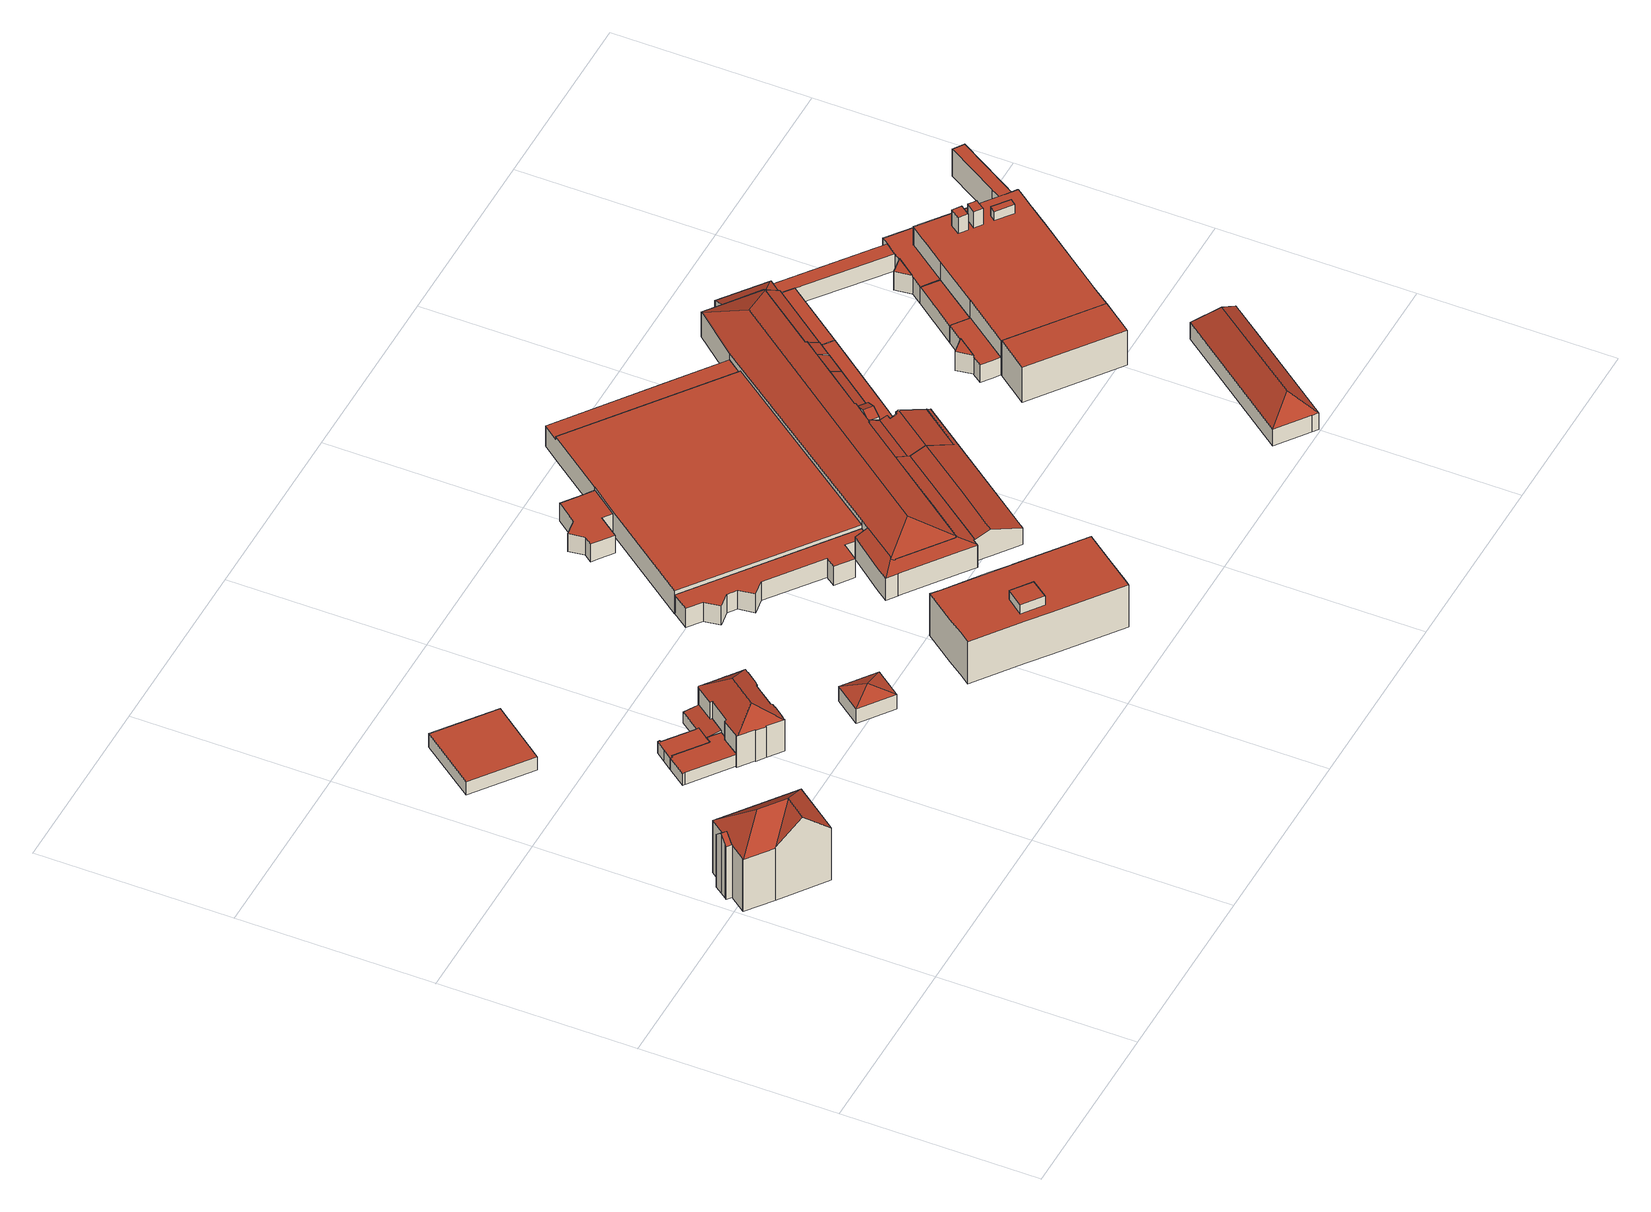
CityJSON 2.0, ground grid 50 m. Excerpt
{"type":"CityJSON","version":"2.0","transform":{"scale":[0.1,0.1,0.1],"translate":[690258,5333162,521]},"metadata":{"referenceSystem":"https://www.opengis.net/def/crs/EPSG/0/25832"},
"CityObjects":{
"building1":{"type":"Building","attributes":{"Gemeindeschluessel":"09162000","HoeheDach":"544.510","HoeheGrund":"522.390","Methode":"2000","NiedrigsteTraufeDesGebaeudes":"538.210","Geometrietyp2DReferenz":"3000","function":"31001_1000","roofType":"3100","measuredHeight":22.12,"storeysAboveGround":6},"geometry":[{"type":"MultiSurface","lod":"2","boundaries":[[[0,1,2,3,4,5]],[[6,7,8,9]],[[7,10,11,12]],[[0,5,13,14]],[[8,15,16,17,18]],[[3,2,19,20,16,15,12,21,22]],[[23,24,25,26]],[[27,28,29,1,0,14,23,26,30,11,10,31]],[[10,7,6,31]],[[16,20,28,27,17]],[[9,8,18]],[[27,31,6,9,18,17]],[[30,26,25,32,22,21]],[[3,22,32,33,4]],[[30,21,12,11]],[[4,33,34,13,5]],[[33,32,25,24,34]],[[28,20,19,29]],[[8,7,12,15]],[[29,19,2,1]],[[23,14,13,34,24]]],"semantics":{"surfaces":[{"type":"WallSurface"},{"type":"RoofSurface"},{"type":"GroundSurface"}],"values":[0,1,0,0,1,1,0,2,0,0,1,0,0,0,0,1,1,0,1,0,0]}}]},
"building2":{"type":"Building","attributes":{"Gemeindeschluessel":"09162000","HoeheDach":"526.394","HoeheGrund":"522.410","Methode":"1000","NiedrigsteTraufeDesGebaeudes":"526.394","Geometrietyp2DReferenz":"3000","function":"51009_1610","roofType":"1000","measuredHeight":3.98},"geometry":[{"type":"MultiSurface","lod":"2","boundaries":[[[35,36,37,38]],[[38,39,40,35]],[[39,41,42,40]],[[36,42,41,37]],[[40,42,36,35]],[[38,37,41,39]]],"semantics":{"surfaces":[{"type":"WallSurface"},{"type":"GroundSurface"},{"type":"RoofSurface"}],"values":[0,1,0,2,0,0]}}]},
"building3":{"type":"Building","attributes":{"Gemeindeschluessel":"09162000","HoeheDach":"525.958","HoeheGrund":"522.370","Methode":"1000","NiedrigsteTraufeDesGebaeudes":"525.958","Geometrietyp2DReferenz":"3000","function":"51009_1610","roofType":"1000","measuredHeight":3.59},"geometry":[{"type":"MultiSurface","lod":"2","boundaries":[[[43,44,45,46]],[[47,48,49,50]],[[46,45,51,52]],[[53,54,44,43]],[[55,56,48,47]],[[57,58,59,60]],[[60,59,61,62]],[[62,55,47,50,63,53,43,46,52,57,60]],[[52,51,58,57]],[[63,64,54,53]],[[62,61,56,55]],[[50,49,64,63]],[[59,58,51,45,44,54,64,49,48,56,61]]],"semantics":{"surfaces":[{"type":"WallSurface"},{"type":"GroundSurface"},{"type":"RoofSurface"}],"values":[0,0,0,0,0,0,0,1,0,0,0,0,2]}}]},
"building4":{"type":"Building","attributes":{"Gemeindeschluessel":"09162000","HoeheDach":"525.945","HoeheGrund":"522.420","Methode":"1000","NiedrigsteTraufeDesGebaeudes":"525.945","Geometrietyp2DReferenz":"3000","function":"31001_2000","roofType":"1000","measuredHeight":3.52},"geometry":[{"type":"MultiSurface","lod":"2","boundaries":[[[65,66,67,68]],[[50,69,70,47]],[[71,72,73,74]],[[53,75,76,63]],[[70,69,76,75,77,73,72,67,66,78,79]],[[63,76,69,50]],[[74,73,77,80]],[[81,78,66,65]],[[55,79,78,81]],[[55,81,65,68,71,74,80,53,63,50,47]],[[47,70,79,55]],[[80,77,75,53]],[[68,67,72,71]]],"semantics":{"surfaces":[{"type":"WallSurface"},{"type":"RoofSurface"},{"type":"GroundSurface"}],"values":[0,0,0,0,1,0,0,0,0,2,0,0,0]}}]},
"building5":{"type":"Building","attributes":{"Gemeindeschluessel":"09162000","HoeheDach":"526.491","HoeheGrund":"522.480","Methode":"1000","NiedrigsteTraufeDesGebaeudes":"525.783","Geometrietyp2DReferenz":"3000","function":"31001_2000","roofType":"1000","measuredHeight":4.01},"geometry":[{"type":"MultiSurface","lod":"2","boundaries":[[[82,83,84,85,86,87,77,75]],[[88,82,75,89]],[[90,85,84,91]],[[92,87,86,93]],[[91,84,83,94]],[[89,75,77,95]],[[93,86,85,90]],[[94,83,82,88]],[[95,77,87,92]],[[89,95,92,93,90,91,94,88]]],"semantics":{"surfaces":[{"type":"RoofSurface"},{"type":"WallSurface"},{"type":"GroundSurface"}],"values":[0,1,1,1,1,1,1,1,1,2]}}]},
"building6":{"type":"Building","attributes":{"Gemeindeschluessel":"09162000","HoeheDach":"535.370","HoeheGrund":"522.243","Methode":"2000","NiedrigsteTraufeDesGebaeudes":"531.599","Geometrietyp2DReferenz":"3000","function":"31001_9998","roofType":"3200","measuredHeight":13.13,"storeysAboveGround":2},"geometry":[{"type":"MultiSurface","lod":"2","boundaries":[[[96,97,98,99,100,101,102]],[[103,100,99,104]],[[105,106,107,108]],[[109,110,111,112]],[[113,114,115,116]],[[117,118,119,120]],[[117,121,122,123,118]],[[124,125,126,119,118,123,127,96,102,111,110,128,129]],[[130,131,122,121]],[[132,126,125,133]],[[134,135,136,137]],[[138,139,140,141]],[[142,112,111,102,101]],[[113,143,144,145,114]],[[146,147,148,149]],[[104,99,98,150]],[[141,140,151,152]],[[122,131,115,114,145,127,123]],[[153,154,155,156]],[[145,144,148,147,155,154,151,140,139,107,106,157,158,136,135,159,97,96,127]],[[160,157,106,105]],[[149,148,144,143]],[[161,128,110,109]],[[120,119,126,132]],[[156,155,147,146]],[[162,129,128,161]],[[133,125,124,163]],[[116,115,131,130]],[[152,151,154,153]],[[164,97,159,165]],[[165,159,135,134]],[[166,158,157,160]],[[164,150,98,97]],[[142,101,100,103]],[[108,107,139,138]],[[137,136,158,166]],[[113,116,130,121,117,120,132,133,163,167,162,161,109,112,142,103,104,150,164,165,134,137,166,160,105,108,138,141,152,153,156,146,149,143]],[[124,129,162,167,163]]],"semantics":{"surfaces":[{"type":"RoofSurface"},{"type":"WallSurface"},{"type":"GroundSurface"}],"values":[0,1,1,1,1,1,1,0,1,1,1,1,1,1,1,1,1,0,1,0,1,1,1,1,1,1,1,1,1,1,1,1,1,1,1,1,2,1]}}]},
"building7":{"type":"Building","attributes":{"Gemeindeschluessel":"09162000","HoeheDach":"528.960","HoeheGrund":"522.460","Methode":"2000","NiedrigsteTraufeDesGebaeudes":"526.880","Geometrietyp2DReferenz":"3000","function":"31001_9998","roofType":"3500","measuredHeight":6.5,"storeysAboveGround":1},"geometry":[{"type":"MultiSurface","lod":"2","boundaries":[[[168,169,170,171,172,173]],[[174,175,176]],[[169,174,176,170]],[[168,177,174,169]],[[174,177,178,175]],[[175,178,179]],[[175,179,180,176]],[[171,180,179,172]],[[173,178,177,168]],[[172,179,178,173]],[[170,176,180,171]]],"semantics":{"surfaces":[{"type":"GroundSurface"},{"type":"RoofSurface"},{"type":"WallSurface"}],"values":[0,1,2,2,1,1,1,2,2,2,2]}}]},
"building8":{"type":"Building","attributes":{"Gemeindeschluessel":"09162000","HoeheDach":"537.862","HoeheGrund":"522.360","Methode":"2000","NiedrigsteTraufeDesGebaeudes":"535.175","Geometrietyp2DReferenz":"3000","function":"31001_9998","roofType":"1000","measuredHeight":15.5,"storeysAboveGround":3},"geometry":[{"type":"MultiSurface","lod":"2","boundaries":[[[181,182,183,184]],[[185,186,182,181]],[[187,188,189,190,191,192,193,194]],[[195,196,186,185]],[[197,198,199,200,201,202,187,194]],[[203,204,205,206,207,208,209,210]],[[182,186,196,183]],[[191,190,211,212]],[[213,214,215,207,206,216,217,218,212,211]],[[202,201,200,210,209,208,207,215,214,213,211,190,189,188,187],[195,185,181,184]],[[203,210,200,199]],[[205,204,203,199,198,197,194,193,192,191,212,218,217,216,206]],[[184,183,196,195]]],"semantics":{"surfaces":[{"type":"WallSurface"},{"type":"RoofSurface"},{"type":"GroundSurface"}],"values":[0,0,0,0,0,0,1,0,0,1,0,2,0]}}]},
"building9":{"type":"Building","attributes":{"Gemeindeschluessel":"09162000","HoeheDach":"527.256","HoeheGrund":"522.340","Methode":"1000","NiedrigsteTraufeDesGebaeudes":"527.256","Geometrietyp2DReferenz":"3000","function":"51009_1610","roofType":"1000","measuredHeight":4.92},"geometry":[{"type":"MultiSurface","lod":"2","boundaries":[[[219,220,221,222]],[[223,219,222,224]],[[224,225,226,223]],[[224,222,221,225]],[[225,221,220,226]],[[226,220,219,223]]],"semantics":{"surfaces":[{"type":"RoofSurface"},{"type":"WallSurface"},{"type":"GroundSurface"}],"values":[0,1,2,1,1,1]}}]},
"building10":{"type":"Building","attributes":{"Gemeindeschluessel":"09162000","HoeheDach":"527.547","HoeheGrund":"521.750","Methode":"2000","NiedrigsteTraufeDesGebaeudes":"527.547","Geometrietyp2DReferenz":"3000","function":"31001_2000","roofType":"1000","measuredHeight":5.8},"geometry":[{"type":"MultiSurface","lod":"2","boundaries":[[[227,228,229,230]],[[227,230,231,232]],[[233,234,235,236]],[[237,238,239,233,236,240,228,227,232,241,242,243,244,245,246,247]],[[248,249,250,251,231,230,229,252,235,234,253,254,255,256,257,258]],[[237,255,254,238]],[[244,248,258,245]],[[247,256,255,237]],[[232,231,251,241]],[[240,252,229,228]],[[243,242,241,251,250,249]],[[239,253,234,233]],[[246,257,256,247]],[[245,258,257,246]],[[236,235,252,240]],[[238,254,253,239]],[[243,249,248,244]]],"semantics":{"surfaces":[{"type":"WallSurface"},{"type":"GroundSurface"},{"type":"RoofSurface"}],"values":[0,0,0,1,2,0,0,0,0,0,0,0,0,0,0,0,0]}}]},
"building11":{"type":"Building","attributes":{"Gemeindeschluessel":"09162000","HoeheDach":"527.240","HoeheGrund":"522.350","Methode":"1000","NiedrigsteTraufeDesGebaeudes":"527.240","Geometrietyp2DReferenz":"3000","function":"31001_9998","roofType":"1000","measuredHeight":4.89,"storeysAboveGround":1},"geometry":[{"type":"MultiSurface","lod":"2","boundaries":[[[259,260,261,262,263,264]],[[265,266,267,268,260,259,264,269,270,271,272,273,274]],[[275,268,267,206]],[[217,274,273,276]],[[263,277,278,270,269,264]],[[206,279,280,217,276,281,282,278,277,263,262,261,275]],[[261,260,268,275]],[[281,272,271,282]],[[282,271,270,278]],[[280,279,206,267,266,265,274,217]],[[276,273,272,281]]],"semantics":{"surfaces":[{"type":"WallSurface"},{"type":"RoofSurface"},{"type":"GroundSurface"}],"values":[0,1,0,0,0,2,0,0,0,0,0]}}]},
"building12":{"type":"Building","attributes":{"Gemeindeschluessel":"09162000","HoeheDach":"527.769","HoeheGrund":"522.362","Methode":"1000","NiedrigsteTraufeDesGebaeudes":"527.769","Geometrietyp2DReferenz":"3000","function":"31001_2000","roofType":"1000","measuredHeight":5.41},"geometry":[{"type":"MultiSurface","lod":"2","boundaries":[[[283,284,285,286,287,288]],[[289,290,291,292,293,294,286,285]],[[295,296,297,298,299,300]],[[292,291,301,302]],[[302,303,304,296,295,300,305,306,307,308,309,288,287,286,294,293,292]],[[296,304,303,310,311,297]],[[298,297,311,310,301,291,290,289,285,284,283,312,313,314,315,316,299]],[[302,301,310,303]],[[314,313,312,283,288,309,308,307]],[[306,315,314,307]],[[299,316,315,306,305,300]]],"semantics":{"surfaces":[{"type":"WallSurface"},{"type":"GroundSurface"},{"type":"RoofSurface"}],"values":[0,0,0,0,1,0,2,0,0,0,0]}}]},
"building13":{"type":"Building","attributes":{"Gemeindeschluessel":"09162000","HoeheDach":"530.259","HoeheGrund":"522.150","Methode":"2000","NiedrigsteTraufeDesGebaeudes":"527.053","Geometrietyp2DReferenz":"3000","function":"51009_1610","roofType":"3100","measuredHeight":8.11},"geometry":[{"type":"MultiSurface","lod":"2","boundaries":[[[317,318,319,320,321,322,323,324,325,326,327,328,329,330,331,332,333,334,335,336,337,338,339,340,341,342,343,344,345,346,347,348,349,350,351,352,353,354]],[[325,324,323,355,356,357]],[[358,359,360,361,362,363,364]],[[365,366,367,357,356,368,369,370,371,372,373,374,375,358,364]],[[356,355,376,377,378,379,380,381,382,383,384,368]],[[341,370,369,342]],[[373,372,339,338,337,374]],[[331,362,361,332]],[[327,326,325,357,367,366,365,328]],[[385,386,335,334,333,332,361,360,359]],[[387,388,389,353,352,351]],[[320,319,318,317,354,390,391,392,393,394]],[[395,396,397,398,379,378,377,376]],[[353,389,390,354]],[[344,384,383,345]],[[328,365,364,329]],[[337,336,335,386,358,375,374]],[[399,400,401,402,398,397,396,395]],[[322,321,320,394,399,395,376,355,323]],[[385,359,358,386]],[[394,393,392,391,390,389,388,387,402,401,400,399]],[[364,363,362,331,330,329]],[[370,341,340,371]],[[339,372,371,340]],[[383,382,381,380,348,347,346,345]],[[379,398,402,387,351,350,349,348,380]],[[369,368,384,344,343,342]]],"semantics":{"surfaces":[{"type":"GroundSurface"},{"type":"WallSurface"},{"type":"RoofSurface"}],"values":[0,1,2,2,2,1,1,1,1,1,1,1,1,1,1,1,1,2,1,1,2,1,1,1,1,1,1]}}]},
"building14":{"type":"Building","attributes":{"Gemeindeschluessel":"09162000","HoeheDach":"528.740","HoeheGrund":"521.651","Methode":"2000","NiedrigsteTraufeDesGebaeudes":"527.840","Geometrietyp2DReferenz":"3000","function":"31001_2000","roofType":"1000","measuredHeight":7.09,"storeysAboveGround":2},"geometry":[{"type":"MultiSurface","lod":"2","boundaries":[[[403,404,405,406,407,408]],[[406,405,409,410,411,407]],[[412,413,414,415,416,417]],[[408,418,419,403]],[[416,420,421,422,423,424,425,417]],[[426,427,413,412,417,425,424,423,428,411,410,409]],[[415,414,419,418,422,421,420,416]],[[413,427,426,409,405,404,403,419,414]],[[422,418,408,407,411,428,423]]],"semantics":{"surfaces":[{"type":"RoofSurface"},{"type":"WallSurface"},{"type":"GroundSurface"}],"values":[0,1,1,1,1,2,0,1,1]}}]},
"building15":{"type":"Building","attributes":{"Gemeindeschluessel":"09162000","HoeheDach":"533.580","HoeheGrund":"522.372","Methode":"2000","NiedrigsteTraufeDesGebaeudes":"529.809","Geometrietyp2DReferenz":"3000","function":"31001_2000","roofType":"3200","measuredHeight":11.21,"storeysAboveGround":2},"geometry":[{"type":"MultiSurface","lod":"2","boundaries":[[[429,369,430,431,384]],[[432,433,434,435]],[[436,437,438,439,440]],[[441,442,374,443,444]],[[445,446,447,448,449,450,451,452,453,454,455,456,431,430,457,458,444,443,459,460,461,437,436,432,435,462]],[[445,463,464,446]],[[461,465,438,437]],[[456,466,384,431]],[[459,467,361,460]],[[446,464,468,447]],[[429,384,466,469,470,471,472,473,474,475,476,468,464,463,477,478,479]],[[369,480,457,430]],[[453,471,470,454]],[[457,480,481,458]],[[452,472,471,453]],[[447,468,476,448]],[[481,441,444,458]],[[454,470,469,455]],[[435,434,482,462]],[[449,475,474,450]],[[460,361,465,461]],[[436,440,433,432]],[[455,469,466,456]],[[478,477,482,434,433,440,439]],[[441,481,480,369,429,479,442]],[[451,473,472,452]],[[445,462,482,477,463]],[[442,479,478,439,438,465,361,467,374]],[[450,474,473,451]],[[443,374,467,459]],[[448,476,475,449]]],"semantics":{"surfaces":[{"type":"WallSurface"},{"type":"GroundSurface"},{"type":"RoofSurface"}],"values":[0,0,0,0,1,0,0,0,0,0,2,0,0,0,0,0,0,0,0,0,0,0,0,2,2,0,0,2,0,0,0]}}]},
"building16":{"type":"Building","attributes":{"Gemeindeschluessel":"09162000","HoeheDach":"530.240","HoeheGrund":"522.310","Methode":"2000","NiedrigsteTraufeDesGebaeudes":"527.441","Geometrietyp2DReferenz":"3000","function":"31001_2000","roofType":"3100","measuredHeight":7.93},"geometry":[{"type":"MultiSurface","lod":"2","boundaries":[[[483,484,485,486]],[[487,488,489,490,491,492,493,494,483,486,495,496,497,498]],[[486,485,499,495]],[[500,501,498,497,496,502]],[[495,499,502,496]],[[402,500,502,499,485,484,503,504]],[[490,469,505,491]],[[498,501,387,487]],[[504,503,506,471,505,469]],[[387,501,500,402]],[[503,484,483,494,493,506]],[[492,471,506,493]],[[491,505,471,492]],[[489,488,487,387,402,504,469,490]]],"semantics":{"surfaces":[{"type":"WallSurface"},{"type":"GroundSurface"},{"type":"RoofSurface"}],"values":[0,1,0,0,0,2,0,0,2,2,0,0,0,0]}}]},
"building17":{"type":"Building","attributes":{"Gemeindeschluessel":"09162000","HoeheDach":"530.845","HoeheGrund":"522.350","Methode":"2000","NiedrigsteTraufeDesGebaeudes":"527.521","Geometrietyp2DReferenz":"3000","function":"51009_1610","roofType":"1000","measuredHeight":8.49},"geometry":[{"type":"MultiSurface","lod":"2","boundaries":[[[507,508,509,510,511,447,512]],[[513,514,515,516]],[[508,507,517,518]],[[519,520,521]],[[522,523,524,450]],[[525,526,527,528,529,530,531,532,533]],[[515,534,535,536,537,516]],[[538,539,521,520,523,522,540,541,542]],[[517,507,512,543]],[[532,531,519,521,539]],[[544,545,546,518,517,543,448]],[[547,548,549,550,510,509,551,552,553,554]],[[555,546,545,556]],[[450,524,557,449]],[[519,531,530]],[[547,554,514,513]],[[533,532,539,538]],[[519,530,529,557,524,523,520]],[[558,536,535,525,533,538,542]],[[448,543,512,447]],[[535,534,515,514,554,553,552,551,509,508,518,546,555,528,527,526,525]],[[529,528,555,556,559,449,557]],[[550,549,548,547,513,516,537,536,558,542,541,540,522,450,449,559,556,545,544,448,447,511,510]]],"semantics":{"surfaces":[{"type":"WallSurface"},{"type":"RoofSurface"},{"type":"GroundSurface"}],"values":[0,0,0,0,0,0,0,0,1,1,0,0,0,0,0,0,1,1,0,0,1,0,2]}}]},
"building18":{"type":"Building","attributes":{"Gemeindeschluessel":"09162000","HoeheDach":"530.002","HoeheGrund":"522.550","Methode":"1000","NiedrigsteTraufeDesGebaeudes":"528.307","Geometrietyp2DReferenz":"3000","function":"31001_2000","roofType":"2100","measuredHeight":7.45},"geometry":[{"type":"MultiSurface","lod":"2","boundaries":[[[560,561,562,563]],[[560,564,543,561]],[[562,565,566,563]],[[566,565,543,564]],[[563,566,564,560]],[[561,543,565,562]]],"semantics":{"surfaces":[{"type":"GroundSurface"},{"type":"WallSurface"},{"type":"RoofSurface"}],"values":[0,1,1,2,1,1]}}]},
"building19":{"type":"Building","attributes":{"Gemeindeschluessel":"09162000","HoeheDach":"533.018","HoeheGrund":"522.361","Methode":"1000","NiedrigsteTraufeDesGebaeudes":"533.018","Geometrietyp2DReferenz":"3000","function":"31001_2000","roofType":"1000","measuredHeight":10.66},"geometry":[{"type":"MultiSurface","lod":"2","boundaries":[[[567,568,569,570]],[[571,572,573,574]],[[569,572,571,570]],[[568,573,572,569]],[[567,574,573,568]],[[570,571,574,567]]],"semantics":{"surfaces":[{"type":"GroundSurface"},{"type":"RoofSurface"},{"type":"WallSurface"}],"values":[0,1,2,2,2,2]}}]},
"building20":{"type":"Building","attributes":{"Gemeindeschluessel":"09162000","HoeheDach":"528.010","HoeheGrund":"522.310","Methode":"1000","NiedrigsteTraufeDesGebaeudes":"527.600","Geometrietyp2DReferenz":"3000","function":"31001_2000","roofType":"1000","measuredHeight":5.7},"geometry":[{"type":"MultiSurface","lod":"2","boundaries":[[[575,576,577,578]],[[578,577,579,580]],[[581,582,583,584]],[[585,586,587]],[[588,589,579,577,576,590,582,581]],[[591,583,582,590,585,587,592]],[[576,586,585,590]],[[593,594,584,583,591,592,575,578,580]],[[580,579,589,593]],[[594,593,589,588,581,584]],[[587,586,576,575,592]]],"semantics":{"surfaces":[{"type":"WallSurface"},{"type":"RoofSurface"},{"type":"GroundSurface"}],"values":[0,0,0,1,1,0,0,2,0,0,0]}}]},
"building21":{"type":"Building","attributes":{"Gemeindeschluessel":"09162000","HoeheDach":"530.185","HoeheGrund":"522.450","Methode":"2000","NiedrigsteTraufeDesGebaeudes":"527.453","Geometrietyp2DReferenz":"3000","function":"31001_2000","roofType":"1000","measuredHeight":7.74},"geometry":[{"type":"MultiSurface","lod":"2","boundaries":[[[447,595,596,446]],[[595,597,598,599,600,596]],[[601,602,509,510]],[[603,598,597,508]],[[598,603,602,601,604,462,599]],[[510,511,447,446,445,462,604,601]],[[446,596,600,445]],[[445,600,599,462]],[[511,510,509,508,597,595,447]],[[509,602,603,508]]],"semantics":{"surfaces":[{"type":"WallSurface"},{"type":"RoofSurface"},{"type":"GroundSurface"}],"values":[0,1,0,0,0,2,0,0,0,1]}}]},
"building22":{"type":"Building","attributes":{"Gemeindeschluessel":"09162000","HoeheDach":"533.050","HoeheGrund":"522.300","Methode":"2000","NiedrigsteTraufeDesGebaeudes":"527.260","Geometrietyp2DReferenz":"3000","function":"31001_9998","roofType":"3200","measuredHeight":10.75,"storeysAboveGround":2},"geometry":[{"type":"MultiSurface","lod":"2","boundaries":[[[605,606,607,608]],[[609,610,611,612,613]],[[607,614,615,608]],[[606,609,613,607]],[[613,612,614,607]],[[616,617,618,611,610,609]],[[617,616,605,608,615,618]],[[611,618,615,614]],[[612,611,614]],[[616,609,606,605]]],"semantics":{"surfaces":[{"type":"WallSurface"},{"type":"RoofSurface"},{"type":"GroundSurface"}],"values":[0,1,0,1,1,0,2,0,1,0]}}]},
"building23":{"type":"Building","attributes":{"Gemeindeschluessel":"09162000","HoeheDach":"527.440","HoeheGrund":"522.350","Methode":"1000","NiedrigsteTraufeDesGebaeudes":"527.440","Geometrietyp2DReferenz":"3000","function":"51009_1610","roofType":"1000","measuredHeight":5.09},"geometry":[{"type":"MultiSurface","lod":"2","boundaries":[[[619,620,621,622]],[[623,624,625,626]],[[623,626,619,622]],[[623,622,621,624]],[[625,624,621,620]],[[626,625,620,619]]],"semantics":{"surfaces":[{"type":"WallSurface"},{"type":"GroundSurface"},{"type":"RoofSurface"}],"values":[0,0,0,1,0,2]}}]},
"building24":{"type":"Building","attributes":{"Gemeindeschluessel":"09162000","HoeheDach":"530.089","HoeheGrund":"522.280","Methode":"2000","NiedrigsteTraufeDesGebaeudes":"527.450","Geometrietyp2DReferenz":"3000","function":"51009_1610","roofType":"1000","measuredHeight":7.81},"geometry":[{"type":"MultiSurface","lod":"2","boundaries":[[[627,628,482,629,630,631]],[[632,633,634,635]],[[634,633,636,482]],[[637,638,639,632,635]],[[640,641,637,635,634,482,628]],[[642,641,640,628,627,631,643,644,645,646,647,648]],[[648,639,638,642]],[[649,636,633,632,639,648,647,646,645,644,650]],[[642,638,637,641]],[[630,629,482,636,649,650,433]],[[643,433,650,644]],[[631,630,433,643]]],"semantics":{"surfaces":[{"type":"WallSurface"},{"type":"RoofSurface"},{"type":"GroundSurface"}],"values":[0,0,1,1,0,2,0,0,0,1,0,0]}}]},
"building25":{"type":"Building","attributes":{"Gemeindeschluessel":"09162000","HoeheDach":"537.860","HoeheGrund":"522.380","Methode":"2000","NiedrigsteTraufeDesGebaeudes":"533.050","Geometrietyp2DReferenz":"3000","function":"31001_2000","roofType":"1000","measuredHeight":15.48,"storeysAboveGround":2},"geometry":[{"type":"MultiSurface","lod":"2","boundaries":[[[651,652,653,654,655,656]],[[657,658,659,660]],[[654,653,661,662,663,655]],[[664,665,666,667,668,669]],[[670,671,672,673]],[[673,672,667,666]],[[674,675,676,677]],[[678,679,680,681]],[[682,683,684,623]],[[660,659,685,686]],[[687,688,664,669,689,690]],[[691,692,572,569]],[[693,676,675,680,679]],[[694,695,661,653,652,651]],[[696,697,658,657]],[[686,685,697,696]],[[698,656,655,663]],[[699,700,701,702]],[[572,692,690,689,669,668,667,672,671,703,701,700,704,705,706,684,683,573],[681,674,677,707,678],[663,662,661,695,694,698],[657,660,686,696]],[[706,705,704,700,699,708,709,624]],[[687,690,692,691]],[[665,664,688,687,691,569,568,682,623,624,709,708,699,702,710,670,673,666]],[[694,651,656,698]],[[569,572,573,568]],[[681,680,675,674]],[[623,684,706,624]],[[703,671,670,710,702,701]],[[685,659,658,697]],[[707,677,676,693,679,678]],[[568,573,683,682]]],"semantics":{"surfaces":[{"type":"RoofSurface"},{"type":"WallSurface"},{"type":"GroundSurface"}],"values":[0,1,1,1,1,1,1,1,1,1,1,1,0,1,1,1,1,1,0,1,1,2,1,1,1,1,1,0,1,1]}}]},
"building26":{"type":"Building","attributes":{"Gemeindeschluessel":"09162000","HoeheDach":"528.040","HoeheGrund":"522.350","Methode":"2000","NiedrigsteTraufeDesGebaeudes":"527.538","Geometrietyp2DReferenz":"3000","function":"31001_2000","roofType":"1000","measuredHeight":5.69},"geometry":[{"type":"MultiSurface","lod":"2","boundaries":[[[711,712,713,714]],[[715,716,717,718,719,720,714,713]],[[721,722,723,724,725,621]],[[726,727,728,729]],[[730,724,723,729,728,731,732]],[[733,624,734,735,721,621]],[[728,727,731]],[[736,737,712,711,738,739]],[[740,736,739,741]],[[735,734,742,743,744,717,716,715,713,712,737,736,740,726,729,723,722,721]],[[718,717,744,702]],[[702,745,699,624,733,621,725,724,730,732,746,741,739,738,711,714,720,719,718]],[[624,699,742,734]],[[731,727,726,740,741,746,732]],[[745,702,744,743,742,699]]],"semantics":{"surfaces":[{"type":"WallSurface"},{"type":"RoofSurface"},{"type":"GroundSurface"}],"values":[0,0,0,0,0,0,1,0,0,1,0,2,0,0,0]}}]},
"building27":{"type":"Building","attributes":{"Gemeindeschluessel":"09162000","HoeheDach":"527.431","HoeheGrund":"522.270","Methode":"1000","NiedrigsteTraufeDesGebaeudes":"527.431","Geometrietyp2DReferenz":"3000","function":"51009_1610","roofType":"1000","measuredHeight":5.16},"geometry":[{"type":"MultiSurface","lod":"2","boundaries":[[[747,748,749,750]],[[751,750,749,752,753,754]],[[752,749,748,755,756,753]],[[757,755,748,747]],[[750,751,754,758,757,747]],[[753,756,755,757,758,754]]],"semantics":{"surfaces":[{"type":"WallSurface"},{"type":"RoofSurface"},{"type":"GroundSurface"}],"values":[0,0,1,0,2,0]}}]},
"building28":{"type":"Building","attributes":{"Gemeindeschluessel":"09162000","HoeheDach":"530.538","HoeheGrund":"522.280","Methode":"1000","NiedrigsteTraufeDesGebaeudes":"530.538","Geometrietyp2DReferenz":"3000","function":"31001_2000","roofType":"1000","measuredHeight":8.26},"geometry":[{"type":"MultiSurface","lod":"2","boundaries":[[[759,760,761,762,763,764]],[[765,766,767,750]],[[747,768,764,763]],[[765,769,761,760,770,766]],[[769,765,750,747,763,762,761]],[[766,770,760,759,764,768,767]],[[750,767,768,747]]],"semantics":{"surfaces":[{"type":"WallSurface"},{"type":"GroundSurface"},{"type":"RoofSurface"}],"values":[0,0,0,0,1,2,0]}}]}
},
"vertices":[
[24,530,14],[36,521,14],[36,521,173],[35,522,172],[35,522,174],[24,530,174],[183,346,173],[269,462,173],[168,446,235],[125,389,235],[269,462,14],[91,596,14],[91,596,172],[27,534,179],[27,534,14],[106,493,235],[4,478,173],[68,430,173],[69,430,173],[6,481,173],[4,479,173],[64,559,173],[64,560,172],[38,549,14],[38,549,195],[52,568,173],[52,568,14],[68,430,14],[4,479,14],[6,481,14],[64,559,14],[183,346,14],[64,560,173],[49,541,196],[38,549,196],
[227,1096,14],[227,1096,54],[84,1204,54],[84,1204,14],[192,1348,14],[336,1240,14],[192,1348,54],[336,1240,54],
[482,761,14],[482,761,50],[467,741,50],[467,741,14],[362,824,14],[362,824,50],[365,828,50],[365,828,14],[463,743,50],[463,743,14],[452,784,14],[452,784,50],[357,828,14],[357,828,50],[431,699,14],[431,699,50],[327,777,50],[327,777,14],[321,780,50],[321,780,14],[442,770,14],[442,770,50],
[394,877,14],[394,877,49],[399,874,49],[399,874,14],[365,828,49],[362,824,49],[397,871,14],[397,871,49],[470,816,49],[470,816,14],[452,784,49],[442,770,49],[474,813,49],[376,853,49],[357,828,49],[474,813,14],[376,853,14],
[482,761,55],[509,797,55],[506,800,54],[538,844,54],[507,868,48],[470,816,48],[482,761,15],[452,784,15],[538,844,15],[506,800,15],[470,816,15],[507,868,15],[509,797,15],[474,813,15],
[561,772,144],[636,775,107],[599,802,107],[600,804,106],[578,820,106],[577,819,107],[542,845,107],[578,820,12],[600,804,12],[598,731,12],[598,731,110],[555,674,110],[555,674,12],[538,844,12],[538,844,106],[540,846,106],[540,846,12],[488,653,12],[488,653,107],[487,652,106],[487,652,12],[429,697,12],[429,697,106],[430,699,106],[430,699,12],[466,669,12],[466,669,107],[431,696,107],[467,740,109],[463,743,106],[431,699,106],[506,699,144],[506,800,106],[509,797,109],[465,668,12],[465,668,106],[431,699,12],[463,743,12],[631,766,12],[631,766,106],[609,736,106],[609,736,12],[559,671,12],[559,671,107],[553,663,107],[553,663,12],[577,819,12],[525,625,12],[525,625,107],[524,625,107],[528,629,12],[528,629,107],[526,627,107],[526,627,12],[599,802,12],[554,662,106],[554,662,12],[532,633,12],[532,633,106],[531,633,107],[531,633,12],[602,729,107],[608,737,107],[630,766,107],[602,729,12],[506,800,12],[509,797,12],[467,740,12],[636,775,12],[630,766,12],[608,737,12],[482,761,12],
[756,458,15],[755,457,15],[673,518,15],[674,519,15],[723,585,15],[805,524,15],[755,457,59],[739,521,80],[673,518,59],[756,458,59],[805,524,59],[723,585,59],[674,519,59],
[1083,245,142],[1083,245,169],[1033,283,169],[1033,283,142],[1115,289,142],[1115,289,169],[898,349,142],[915,371,142],[947,415,142],[1006,494,142],[1006,494,14],[947,415,14],[915,371,14],[898,349,14],[1066,326,142],[1066,326,169],[1017,260,14],[1067,223,14],[1224,105,14],[1224,105,142],[1067,223,142],[1017,260,142],[1225,107,14],[1240,127,14],[1273,171,14],[1332,250,14],[1332,250,142],[1273,171,142],[1240,127,142],[1225,107,142],[1028,477,142],[1028,477,14],[1125,405,142],[1170,371,142],[1174,368,142],[1174,368,14],[1170,371,14],[1125,405,14],
[1170,371,63],[1194,400,63],[1051,507,63],[1028,477,63],[1170,371,13],[1028,477,13],[1051,507,13],[1194,400,13],
[912,881,8],[954,887,8],[954,887,65],[912,881,65],[906,923,65],[906,923,8],[1113,730,8],[1113,730,65],[1069,763,65],[1069,763,8],[1191,736,8],[1165,755,8],[1144,771,8],[1087,787,8],[884,939,8],[844,933,8],[843,933,8],[836,975,8],[801,1002,8],[832,1043,8],[1209,760,8],[836,975,65],[843,933,65],[844,933,65],[884,939,65],[1087,787,65],[1144,771,65],[1165,755,65],[1191,736,65],[1209,760,65],[832,1043,65],[801,1002,65],
[1307,306,62],[1334,303,62],[1334,303,14],[1307,306,14],[1306,306,14],[1306,306,62],[1246,314,62],[1303,272,62],[1332,250,62],[1358,285,62],[1306,307,62],[1310,340,62],[1278,344,62],[1197,405,62],[1194,400,62],[1170,371,62],[1358,285,14],[1194,400,14],[1306,307,14],[1310,340,14],[1303,272,14],[1246,314,14],[1197,405,14],[1278,344,14],
[950,1351,68],[950,1352,68],[991,1405,68],[991,1405,14],[950,1352,14],[950,1351,14],[1041,1369,68],[1045,1365,68],[1064,1352,68],[1064,1352,14],[1045,1365,14],[1041,1369,14],[918,1270,14],[949,1247,14],[949,1247,68],[918,1270,68],[899,1284,68],[899,1284,14],[1011,1282,68],[1011,1282,14],[988,1299,14],[968,1273,14],[913,1303,14],[914,1304,14],[908,1345,14],[922,1347,14],[949,1351,14],[988,1299,68],[968,1273,68],[949,1351,68],[922,1347,68],[908,1345,68],[914,1304,68],[913,1303,68],
[1558,688,11],[1450,544,11],[1383,455,11],[1370,437,11],[1305,486,11],[1273,510,11],[1270,512,11],[1259,498,11],[1258,496,11],[1226,520,11],[1098,615,11],[1096,616,11],[1071,635,11],[1097,669,11],[1165,755,11],[1191,736,11],[1190,736,11],[1132,657,11],[1125,648,11],[1124,648,11],[1120,647,11],[1121,644,11],[1123,636,11],[1127,636,11],[1246,547,11],[1247,545,11],[1252,546,11],[1255,546,11],[1254,548,11],[1256,550,11],[1322,638,11],[1430,782,11],[1460,760,11],[1492,736,11],[1550,693,11],[1550,694,11],[1628,799,11],[1636,793,11],[1270,512,79],[1259,498,79],[1258,496,78],[1125,648,93],[1132,657,93],[1190,736,92],[1191,736,92],[1165,755,78],[1097,669,78],[1071,635,78],[1096,616,78],[1098,615,78],[1226,520,78],[1252,546,91],[1247,545,89],[1246,547,90],[1127,636,90],[1123,636,89],[1121,644,91],[1120,647,91],[1124,648,92],[1273,510,78],[1286,528,78],[1352,616,78],[1460,760,78],[1430,782,90],[1322,638,91],[1256,550,91],[1254,548,91],[1255,546,90],[1132,657,61],[1125,648,61],[1550,693,64],[1550,694,64],[1628,799,64],[1636,793,61],[1558,688,61],[1450,544,61],[1383,455,61],[1370,437,61],[1273,510,77],[1286,528,77],[1352,616,77],[1460,760,77],[1305,486,92],[1318,504,92],[1385,592,92],[1492,736,92],
[1550,1224,68],[1581,1265,68],[1582,1266,68],[1454,1361,68],[1208,1543,68],[1178,1503,68],[1582,1266,7],[1454,1361,7],[1208,1543,7],[834,1042,7],[1209,760,7],[1209,760,77],[834,1042,77],[832,1043,77],[832,1043,7],[1178,1503,77],[1550,1224,77],[985,1248,77],[1011,1282,77],[1064,1352,77],[1064,1352,7],[1011,1282,7],[985,1248,7],[1581,1265,7],[1550,1224,7],[1178,1503,7],
[1253,546,91],[1247,545,14],[1255,546,14],[1718,1349,14],[1718,1349,90],[1802,1287,89],[1802,1287,14],[1677,1381,14],[1582,1266,14],[1582,1266,89],[1673,1377,92],[1677,1381,89],[1123,636,88],[1120,646,91],[1120,647,14],[1123,636,14],[1797,1277,14],[1684,1127,14],[1688,1124,14],[1661,1088,14],[1623,1038,14],[1550,941,14],[1553,939,14],[1516,890,14],[1511,884,14],[1508,886,14],[1430,782,14],[1254,548,14],[1246,547,14],[1127,636,14],[1125,648,14],[1191,736,14],[1209,760,14],[1804,1281,14],[1797,1277,93],[1684,1127,93],[1209,760,92],[1254,548,90],[1125,648,92],[1688,1124,91],[1430,782,91],[1508,886,91],[1511,884,89],[1516,890,89],[1553,939,89],[1550,941,91],[1623,1038,91],[1661,1088,91],[1803,1281,91],[1693,1270,126],[1232,657,126],[1246,547,89],[1127,636,89],[1804,1281,91],
[1554,861,13],[1554,861,83],[1547,851,83],[1547,851,13],[1550,693,13],[1492,736,13],[1456,763,13],[1430,782,13],[1508,887,13],[1511,884,13],[1515,890,13],[1539,873,13],[1561,841,13],[1565,846,13],[1571,842,13],[1628,799,13],[1561,841,90],[1571,842,92],[1628,799,65],[1565,846,90],[1539,873,76],[1456,763,76],[1508,887,91],[1515,890,89],
[1714,1105,75],[1714,1105,65],[1745,1082,65],[1745,1082,14],[1714,1105,14],[1688,1124,90],[1561,841,14],[1561,841,65],[1547,851,65],[1547,851,14],[1686,1069,75],[1686,1069,65],[1549,932,87],[1548,933,88],[1548,933,87],[1553,940,14],[1553,940,88],[1550,941,89],[1537,873,65],[1554,895,65],[1570,916,65],[1648,1019,65],[1648,1019,75],[1570,916,75],[1570,916,87],[1554,895,98],[1537,873,87],[1554,860,65],[1554,861,65],[1554,861,14],[1554,860,14],[1515,890,87],[1531,911,98],[1548,933,14],[1531,911,14],[1515,890,14],[1661,1088,90],[1686,1069,14],[1687,1068,14],[1687,1068,65],[1565,846,14],[1568,850,14],[1601,893,14],[1717,1046,14],[1717,1046,65],[1601,893,65],[1568,850,65],[1565,846,65],[1649,1018,65],[1649,1018,14],[1623,1038,89],[1537,873,14],[1648,1019,14],
[1623,1038,15],[1661,1088,15],[1687,1068,15],[1649,1018,15],[1623,1038,90],[1687,1068,73],[1649,1018,73],
[1790,639,14],[1850,719,14],[2062,560,14],[2002,480,14],[2002,480,120],[2062,560,120],[1850,719,120],[1790,639,120],
[1866,828,13],[1866,828,66],[1899,871,66],[1899,871,13],[1941,840,66],[1941,840,13],[1810,753,66],[1828,777,66],[1828,777,13],[1810,753,13],[1828,778,70],[1866,828,70],[1822,821,70],[1833,735,66],[1852,722,66],[1828,778,66],[1828,778,13],[1822,821,13],[1852,722,13],[1833,735,13],
[1688,1124,89],[1684,1127,92],[1714,1105,73],[1832,1260,73],[1804,1281,90],[1797,1277,92],[1862,1237,14],[1862,1237,65],[1832,1260,65],[1832,1260,14],
[1982,13,13],[1982,13,63],[1903,72,63],[1903,72,13],[1996,2,63],[2168,232,63],[2235,322,63],[2163,322,120],[1975,71,120],[2142,391,63],[2142,391,13],[1996,2,13],[2168,232,13],[2235,322,13],
[1899,871,64],[1986,986,64],[1986,986,14],[1899,871,14],[1941,840,14],[2027,955,14],[2027,955,64],[1941,840,64],
[1803,1285,13],[1804,1281,13],[1803,1285,90],[1803,1287,89],[1803,1287,13],[1851,1291,64],[1851,1291,74],[1829,1262,74],[1829,1262,64],[1850,1291,75],[1862,1237,64],[2060,1084,64],[2083,1114,64],[1829,1262,13],[1862,1237,13],[2060,1084,13],[1718,1349,13],[1738,1376,13],[1823,1311,13],[1850,1291,13],[1851,1291,13],[2083,1114,13],[1823,1311,75],[1738,1376,75],
[2178,921,169],[2189,937,169],[2196,945,169],[2189,950,169],[2177,959,169],[2159,935,169],[2213,919,120],[2213,919,147],[2254,888,147],[2254,888,120],[2196,945,120],[2189,950,120],[2177,959,120],[2279,850,14],[2295,871,14],[2317,900,14],[2317,900,120],[2295,871,120],[2279,850,120],[2289,921,14],[2289,921,120],[2315,902,120],[2315,902,14],[2166,968,120],[2166,968,168],[2148,944,168],[2148,944,120],[2127,959,120],[2127,959,168],[2145,983,168],[2145,983,120],[1852,722,14],[1852,722,120],[1941,840,120],[2242,873,147],[2242,873,120],[2244,803,14],[2277,847,14],[2277,847,120],[2244,803,120],[2098,609,14],[2098,609,120],[2137,952,168],[2178,921,120],[2189,937,120],[2201,904,120],[2201,904,147],[2159,935,120],[2105,1059,14],[2105,1059,120],[2214,977,120],[2214,977,14],[2241,957,120],[2083,1030,120],[2065,1006,120],[2027,955,120],[2137,952,120],[2083,1030,14],[2065,1006,14],[2241,957,14],
[2083,1114,14],[2083,1114,65],[2095,1130,65],[2095,1130,14],[2136,1099,65],[2159,1082,65],[2245,1018,65],[2245,1018,14],[2159,1082,14],[2136,1099,14],[1986,986,65],[2007,1013,65],[2007,1014,65],[2007,1014,14],[2007,1013,14],[2045,1065,65],[2045,1065,70],[2007,1015,70],[2007,1015,65],[2007,1015,14],[2001,1058,70],[2001,1058,14],[2013,966,14],[2027,955,65],[2013,966,65],[2060,1084,65],[2064,1089,65],[2064,1089,14],[2060,1084,14],[2046,1065,65],[2046,1065,14],[2105,1059,65],[2106,1059,65],[2214,977,65],[2106,1059,14],[2045,1065,14],
[2315,965,13],[2315,965,64],[2289,921,64],[2289,921,13],[2215,977,13],[2215,977,64],[2214,977,64],[2214,977,13],[2245,1018,64],[2222,988,64],[2245,1018,13],[2222,988,13],
[2409,1095,95],[2425,1085,95],[2425,1085,13],[2409,1095,13],[2398,1103,13],[2398,1103,95],[2315,902,13],[2315,902,95],[2289,921,95],[2315,965,95],[2425,1084,13],[2425,1084,95]
]}
